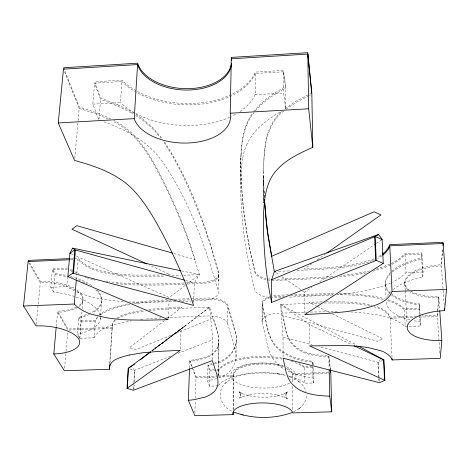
<?xml version="1.0" encoding="UTF-8"?>
<svg xmlns="http://www.w3.org/2000/svg" width="470" height="470" viewBox="0 0 470 470"><rect width="100%" height="100%" fill="white"/><g stroke="black" fill="none" stroke-linecap="round" stroke-linejoin="round"><path stroke-width="0.35" stroke-dasharray="2.35 1.76" d="M263.511 202.664L263.582 171.673M269.856 297.798A18.506 8.084 -0.2 0 0 262.101 304.354L262.101 321.932L267.442 345.274C269.539 355.203 275.35 364.467 284.491 369.291M263.576 172.942L263.594 169.3M268.805 297.346A19.722 8.848 0 0 1 254.746 289.773L250.451 270.996C243.936 242.056 240.851 212.364 240.487 182.718M262.19 303.544L262.101 321.932A18.665 7.92 -0.1 0 1 279.104 313.249L306.804 312.203M240.076 111.543A74.53 44.85 3.1 0 0 255.139 94.705L255.31 73.49L283.504 71.798L285.648 87.949L285.772 108.928L283.61 93.048L283.504 71.798M218.65 377.868C232.403 374.332 239.724 359.397 234.289 346.425L227.55 323.207L227.862 306.505L227.539 305.688A18.371 7.978 1.5 0 0 208.974 299.096L191.784 299.725M214.455 364.003C230.312 360.884 240.875 345.844 234.542 330.245L227.862 306.505M240.758 164.618L240.934 155.993M240.481 184.216L240.869 158.478M263.588 170.569L263.623 166.909M233.073 409.787L233.631 374.426M233.249 409.781L233.778 376.488A29.428 11.292 0.3 0 1 250.111 365.09A29.428 11.292 0.3 0 1 283.739 367.399M191.59 300.976L201.63 300.583A19.581 8.724 1.8 0 0 218.262 291.23L218.662 273.822L211.195 247.584L203.686 225.101L193.299 198.863L181.961 173.589L172.373 155.511L163.02 141.059M148.961 310.464L172.396 308.702L209.602 307.204L217.122 331.227L218.72 338.999L218.08 376.317M218.092 376.253L218.803 344.152M218.462 375.736L218.574 370.66A45.708 17.543 0.3 0 1 281.888 359.068M240.511 181.22L241.169 169.077L242.737 157.744M212.334 359.891L212.828 339.681L209.602 307.204L152.509 350.544M263.623 168.184L263.682 164.5M218.239 385.899L209.414 386.17L207.54 381L207.946 365.648L212.522 364.55M209.414 386.17L209.802 370.942L207.946 365.648M194.909 412.689L195.262 401.31M195.356 398.337L195.996 377.698L189.721 361.318A44.644 18.113 2.1 0 0 195.749 360.549L206.365 357.852A30.703 12.355 1.9 0 0 208.48 356.941L212.123 354.774L214.849 352.341A62.663 25.439 2.5 0 0 217.046 349.369L218.015 347.312A82.644 33.587 3 0 0 218.85 343.688L218.867 340.415M240.875 157.538C240.564 189.61 243.865 221.775 250.622 253.136L254.881 272.312A19.493 8.995 -0.1 0 0 259.276 277.153A19.634 9.065 -0.1 0 0 268.411 279.991A19.487 8.995 -0.1 0 0 276.031 280.373L314.595 278.745A571.508 394.5 -0.9 0 0 325.61 278.07L330.598 277.711M193.669 302.598L194.322 282.887L199.398 274.621L193.446 255.627C185.844 231.305 175.721 207.858 164.647 184.933C152.468 160.587 138.82 134.056 113.258 121.448M189.504 367.816L189.721 361.318M263.676 165.775L263.77 162.068M180.327 348.987L181.079 329.118L209.602 307.204M168.301 318.284L169.083 300.301M240.922 157.062L241.01 154.448M419.622 314.389L419.516 304.971A55.096 24.422 -4 0 1 391.346 294.949M393.214 289.526A55.501 23.899 -3.8 0 1 422.818 277.018L421.69 259.211L421.931 254.094L405.034 254.816L399.847 259.563A58.468 27.906 -2.2 0 1 393.19 263.746L391.904 264.387M263.764 163.349C264.375 144.836 266.749 123.739 282.123 111.173M236.234 341.99L235.993 357.905M350.685 311.957A99.217 39.592 -1.2 0 1 362.652 312.809C377.334 314.788 393.719 316.228 405.216 326.574L420.333 326.033L420.145 315.211M422.818 277.018L423.076 272.007L421.931 254.094M133.527 388.99L133.809 383.984M133.88 382.733L134.579 370.313L131.535 366.459M133.827 390.106L134.109 385.124M134.308 381.564L134.943 370.172M240.993 155.646C241.574 140.982 243.601 125.525 252.484 113.346M263.882 160.905C264.61 142.71 268.346 122.394 284.015 110.885M241.069 154.219C241.727 144.261 242.867 134.144 246.779 124.867M109.692 363.886L112.224 325.763M110.015 362.711L112.23 328.048A45.896 19.094 2.6 0 1 112.324 325.187L113.517 322.373L115.326 320.252M92.843 104.14L120.461 102.536L121.924 81.516L94.564 83.161L92.843 104.14L98.929 120.12L100.556 99.411L94.564 83.161M100.357 318.965L100.568 316.057M100.615 315.329L101.555 302.228M89.594 314.406A52.975 22.76 5.1 0 1 78.754 317.908L77.433 334.293L79.706 338.306L93.935 337.795L95.134 321.48L97.543 317.597M79.706 338.306L81.005 322.009L78.754 317.908M79.841 338.729L81.992 311.651M82.227 308.725L82.979 299.208M442.481 249.564L441.277 264.798A35.456 15.739 -4 0 0 404.77 282.041A35.456 15.739 -4 0 0 438.769 296.458L437.264 315.394L422.019 315.952M439.844 353.041L437.341 316.474L437.799 310.658M437.858 309.93L438.845 297.569A35.473 15.716 -4 0 1 410.281 291.835M444.156 304.965L441.359 265.955L442.623 250.017M76.369 279.145L76.792 274.022M76.857 273.287L78.008 259.387L75.805 259.481M64.625 368.18L65.929 352.8M66.035 351.531L67.639 332.596M74.777 158.302L78.026 121.395M78.09 120.673L79.171 108.376L63.462 69.143M74.501 290.954L66.711 286.612L67.527 277.165M56.259 326.444L57.528 312.28A34.11 14.646 5.1 0 0 81.909 296.112A34.11 14.646 5.1 0 0 40.314 282.588L28.84 262.795M100.181 315.235A53.351 22.26 5 0 0 53.451 291.988L55.049 274.668L52.405 269.851L67.234 269.216M53.451 291.988L50.778 287.27L52.405 269.851M36.202 324.529L38.146 304.73M38.211 304.049L40.314 282.588M218.773 275.626L218.15 280.725L218.662 273.822A19.352 8.871 1.8 0 1 218.127 277.335A19.493 8.936 1.8 0 1 212.317 281.471A19.352 8.871 1.8 0 1 202.141 283.387L187.107 283.998M93.935 337.795C101.256 325.105 118.328 323.918 131.142 320.887M246.544 145.195C253.224 129.597 267.688 119.039 282.041 110.944M380.295 359.356L378.397 362.311L379.049 377.528M253.207 113.669L253.923 112.747M253.677 111.731C262.113 100.921 273.722 93.101 285.637 86.58L283.498 70.412L255.316 72.11A73.749 45.637 3.3 0 1 195.361 103.324A73.749 45.637 3.3 0 1 122.018 80.147L94.676 81.792L100.662 98.06L117.741 104.745M97.531 316.627L95.216 320.417L81.087 320.945L78.837 316.839A52.951 22.795 5.1 0 0 87.332 314.312M255.416 110.914C263.723 101.215 274.509 94.012 285.648 87.949M114.868 319.7L113.252 321.862L112.4 324.124A45.878 19.117 2.6 0 0 112.306 326.997L112.359 327.396L67.944 329.035L57.622 311.199A34.093 14.67 5.1 0 0 76.152 307.227M277.658 373.65C260.597 371.523 240.951 371.459 226.493 382.128C215.483 390.1 220.324 407.337 232.433 411.356M423.076 272.007L406.045 272.706L400.264 277.747L392.556 282.206M98.788 315.305C106.866 308.302 117.864 306.135 127.993 303.843M225.036 383.473L225.723 382.839M225.817 382.745L226.493 382.128M299.455 408.383C303.849 405.111 306.869 399.706 306.358 394.136M284.979 108.74L296.088 101.103L309.066 94.3M286.007 109.287L296.106 102.454L309.09 95.657M293.726 411.843L299.302 408.495M298.609 409.035L300.16 407.831M164.494 320.628L129.415 347.7L135.736 349.68L213.362 318.049L217.88 333.065L218.803 338.429L218.879 342.654A82.608 33.634 3 0 1 218.051 346.284L217.075 348.34A62.633 25.48 2.5 0 1 214.878 351.319L212.146 353.751L208.51 355.925A30.691 12.373 1.9 0 1 206.395 356.836L195.779 359.538A44.627 18.136 2.1 0 1 189.757 360.308L192.888 368.509M167.396 318.39L181.908 307.186L160.634 308.355L146.74 309.648M181.491 270.879L199.398 274.621L186.249 284.638M185.309 285.355L169.2 297.557L75.764 255.88M182.325 327.913L152.345 350.532M164.071 341.719L185.638 325.44L151.781 350.908M151.863 350.896L182.225 328.066M152.145 350.602L162.655 342.8M151.839 350.837L181.079 329.118M311.921 263.641L304.161 269.116L327.373 267.759L342.859 266.243A104.023 52.035 -1.5 0 0 347.265 265.632L360.155 263.165A73.097 35.755 -1.7 0 0 366.641 261.438L374.238 258.776M317.291 259.845L325.052 254.364M116.613 318.19L120.673 315.887L126.571 313.696A61.229 25.216 2.4 0 1 131.87 312.25L142.868 310.165M381.899 255.868L377.692 258.382M304.748 313.155L304.472 292.205L311.71 287.288M319.559 281.965L375.683 243.859M376.288 243.448L381.722 239.765M380.923 255.328L377.639 257.219M117.571 318.566L121.284 316.663L126.506 314.771A61.253 25.174 2.4 0 1 131.806 313.331L142.81 311.252A84.06 34.057 2.1 0 1 145.383 310.893M309.618 94.047L310.723 93.548M309.642 95.41L310.746 94.911M389.9 264.181L378.139 268.587A90.493 44.192 -1.8 0 1 375.8 269.281M390.617 265.027L382.139 268.441L372.833 271.261M390.605 283.099C373.65 290.254 355.208 292.963 336.996 294.62M382.703 360.472L378.397 362.311L319.13 346.707M373.386 260.304L374.285 259.939M170.469 356.26L134.579 370.313L128.839 368.586M177.989 353.322L212.828 339.681M372.469 260.656L366.688 262.595A73.138 35.708 -1.7 0 1 360.196 264.322L347.301 266.784A104.082 51.97 -1.5 0 1 342.894 267.395L323.501 269.181L296.641 270.573M216.711 378.567L207.54 381M214.003 363.14C230.265 359.85 240.734 345.38 234.559 329.188L227.88 305.412A18.395 8.002 1.5 0 0 207.106 298.021L191.825 298.626M212.052 363.68L207.969 364.649L209.832 369.949L214.214 369.808M369.567 270.932L357.047 273.499L341.014 275.661M366.371 272.829L353.011 275.297L337.219 277.165M132.217 303.079L147.298 301.141L168.383 299.619M137.44 303.367L151.716 301.84L171.127 300.571M140.495 319.6L143.238 319.3M146.358 318.995L162.121 317.838M332.936 276.395L329.194 276.683A496.349 325.734 -1 0 1 307.968 277.935L276.025 279.245A19.564 9.048 -0.1 0 1 274.791 279.274M332.648 294.972L287.757 297.21M255.139 94.705L283.61 93.048M166.227 317.597L206.612 315.981A18.53 7.814 1.5 0 1 227.55 323.207M174.235 299.325L189.915 298.697M70.77 258.559L73.702 258.43M74.436 258.394L78.102 258.236A52.199 24.581 3.8 0 0 81.498 261.667L85.922 264.874L91.315 267.688A36.008 16.808 4 0 0 94.323 268.893L101.203 270.978L108.588 272.565A74.383 35.691 3.8 0 0 117.336 273.881L123.228 274.492A99.452 48.622 3.8 0 0 133.392 275.109L162.044 275.003M70.67 259.71L72.874 259.61M67.604 268.065L52.511 268.711L55.154 273.54A52.951 22.795 5.1 0 1 66.811 275.579M168.031 274.797L170.193 274.703L148.925 264.857M171.996 275.761L180.65 275.402M183.535 275.279L199.398 274.621M278.657 271.325L290.889 270.814M50.778 287.27L66.711 286.612M183.888 283.011C159.06 283.956 134.02 285.261 109.322 281.677M186.496 282.905L202.176 282.264A19.429 8.924 1.8 0 0 218.685 272.682C206.265 226.969 190.18 181.355 164.265 141.423M184.499 284.103L164.383 284.867A577.495 383.773 9.2 0 1 153.543 285.09L133.198 284.926L116.019 283.668M288.11 294.831L279.057 295.189A18.524 8.107 -0.2 0 0 272.582 295.977M294.59 294.578L334.881 293.497M179.076 300.224L191.149 299.748M284.879 296.065L277.153 296.411A18.506 8.084 -0.2 0 0 272.459 297.111M290.707 295.836L332.954 294.614M175.815 301.593L149.16 302.269L128.98 301.922M181.549 301.37L190.873 301.006M281.178 297.469L276.055 297.669A19.722 8.848 0 0 1 272.506 297.663M283.081 356.895L282.993 337.19L280.613 304.472L320.458 303.032M81.005 322.009L95.134 321.48M387.409 300.594A55.654 23.5 -1.7 0 1 391.31 301.928A52.475 22.19 -1.8 0 1 400.64 306.716L404.3 309.865L419.311 309.301M416.214 316.169L390.082 317.132L389.936 316.727A46.777 19.752 -1.5 0 0 388.349 313.843L385.664 311.099L381.84 308.643A32.671 13.847 -1.8 0 0 379.507 307.58L375.559 306.199M112.289 328.454L67.85 330.093L57.528 312.28M373.891 306.81L379.56 308.673A32.689 13.824 -1.8 0 1 381.887 309.73L385.717 312.186L388.402 314.929A46.794 19.722 -1.5 0 1 389.983 317.802L390.135 318.214L413.371 317.356M419.181 317.144L437.341 316.474M310.453 312.068L337.325 311.622M217.134 369.708L218.591 369.661A45.684 17.572 0.3 0 1 281.959 358.07M312.115 366.612L304.566 366.859A45.684 17.572 0.3 0 0 299.325 363.474M209.802 370.942L215.284 370.765M216.929 370.713L218.574 370.66M291.277 361.307A45.708 17.543 0.3 0 1 304.584 367.863L313.502 367.569L313.76 382.927L304.783 383.203A45.984 17.126 0.4 0 0 288.386 375.971M217.816 376.012L196.025 376.711L193.152 369.191M218.538 375.988L233.79 375.501A29.416 11.309 0.3 0 1 250.116 364.086A29.416 11.309 0.3 0 1 283.733 366.394M328.618 372.463L292.34 373.627A29.416 11.309 0.3 0 0 286.277 367.517M195.996 377.698L217.792 376.999M218.521 376.975L233.778 376.488M286.283 368.515A29.428 11.292 0.3 0 1 292.352 374.619L330.093 373.415M163.889 276.078L133.327 276.243A99.499 48.557 3.8 0 1 123.158 275.626L117.259 275.015A74.419 35.644 3.8 0 1 108.505 273.699L101.121 272.112L94.241 270.033A36.026 16.785 4 0 1 91.227 268.828L85.834 266.02L81.41 262.818A52.229 24.546 3.7 0 1 78.008 259.387M322.279 301.899L308.849 302.286L316.686 306.146M324.141 302.968L344.475 303.038M325.963 301.84L344.445 301.94A83.349 34.234 -1.2 0 1 354.051 302.51L359.515 303.074A64.402 26.802 -1.4 0 1 367.417 304.278L372.07 305.265M339.176 293.515L355.531 294.149L371.03 295.871A78.279 32.683 -1.4 0 1 376.67 296.852L384.63 298.697M330.387 369.761L328.847 356.712L327.931 356.689A45.396 18.606 -1.2 0 1 321.462 356.331C313.572 355.631 305.471 354.116 298.673 349.821A61.811 25.409 -1.6 0 1 295.601 347.647L291.183 343.206A87.097 35.967 -2.1 0 1 290.084 341.655L287.746 337.025L285.672 330.58L280.613 304.472L357.235 345.438M123.287 301.576C107.377 300.289 91.233 298.068 76.422 291.823M313.76 382.927L312.973 377.815C303.914 376.723 294.796 374.766 286.659 370.495M313.114 364.967L312.72 362.335L304.296 360.989A49.973 20.316 -1.1 0 1 294.39 358.299L288.081 355.643L282.012 352.054A84.001 34.598 -1.7 0 1 278.499 349.298A95.51 39.427 -1.9 0 1 274.104 344.557L271.108 339.552L268.37 332.343L262.178 305.183M279.039 373.891L286.13 375.53M277.288 373.585L279.45 373.961M370.284 305.941L367.458 305.377A64.431 26.761 -1.4 0 0 359.55 304.178L354.086 303.608A83.384 34.181 -1.2 0 0 344.475 303.044M93.307 279.691L95.24 280.161M383.267 299.431L374.226 297.504A83.325 34.616 -1.3 0 0 364.714 296.112A91.192 37.676 -1.3 0 0 356.389 295.319L341.144 294.649A138.01 55.119 -1.1 0 0 337.683 294.614M282.993 337.19L312.045 344.839M92.666 279.533L87.009 277.917M185.832 280.537L194.322 282.887M79.171 108.376L94.212 113.147L108.147 118.892M173.965 253.536L195.091 259.599C187.248 233.443 176.579 208.234 164.706 183.682C152.621 159.53 139.19 133.186 113.963 120.455M388.314 299.795L390.635 300.594A52.346 22.178 -1.8 0 1 400.258 305.4L404.241 308.772L419.246 308.208L419.452 303.867A55.072 24.458 -4 0 1 391.704 294.167M85.188 277.324L86.386 277.729M103.917 121.848C125.496 129.491 146.863 140.806 160.846 159.495C185.127 193.405 200.185 233.108 212.845 272.565L218.262 291.23M290.489 377.028L294.931 379.043L298.485 381.264M289.743 376.74L289.109 376.499L291.159 377.275M71.088 253.794L75.094 255.58M280.613 304.472L309.184 324.435L351.983 344.769M110.838 118.828L97.214 112.888L79.289 107.037L64.408 69.795M317.338 306.469L329.74 312.585M332.355 313.872L382.974 338.829L377.486 341.273L282.899 315.44L285.96 330.61L287.928 336.45L290.078 340.615A87.056 36.02 -2.1 0 0 291.171 342.166L295.589 346.619A61.787 25.445 -1.6 0 0 298.662 348.793C305.453 353.088 313.555 354.609 321.445 355.308A45.373 18.636 -1.2 0 0 327.907 355.667L328.824 355.69L330.451 369.49M74.571 271.736L75.711 272.312A57.716 26.978 4 0 0 79.013 273.828M131.024 112.765L121.284 107.753A136.318 71.605 7 0 0 100.556 99.417M72.374 270.55L69.29 268.681M72.21 271.637L69.337 269.892M300.653 289.602L281.794 276.648M302.562 290.907L304.472 292.205M276.201 272.788L279.456 275.038M298.709 381.429C302.204 383.984 305.054 387.609 306.017 391.892M297.78 380.747L299.431 381.963M142.439 118.769L152.762 127.593L161.698 137.886M154.765 131.036L160.928 138.268M29.681 262.889L40.426 281.465A34.093 14.67 5.1 0 1 74.853 288.598M313.19 364.603L312.703 361.324L305.118 360.137A50.008 20.369 -1.1 0 1 293.815 357.077C283.451 353.411 273.475 346.196 269.815 335.457A318.866 130.965 -6.4 0 1 267.471 327.995L262.184 304.09A18.524 8.107 -0.2 0 1 269.915 296.67M313.455 367.246L313.502 367.569M438.845 297.569L439.72 310.159M419.516 304.971L420.104 314.477M419.669 315.117L420.333 326.033M405.034 254.816L406.045 272.706M404.811 283.58L405.181 290.137M405.216 290.865L407.085 324.359M404.3 309.865L405.216 326.574M264.393 197.471L263.993 189.046M264.316 197.312L263.887 186.191M390.135 318.214L392.027 357.018M385.435 284.356L386.082 298.021M379.108 378.802L379.22 381.358M377.939 362.194L378.75 381.07M263.793 183.318L263.882 187.442M263.788 184.575L263.67 178.706M263.717 182.278L263.594 174.035M328.847 356.712L329.129 369.12M312.72 362.335L312.973 377.815M309.184 324.435L309.489 344.51M304.584 367.863L304.783 383.203M263.617 177.642L263.588 175.298L263.676 202.864M240.781 165.469C241.463 201.089 246.268 236.598 254.887 271.172A19.564 9.048 -0.1 0 0 266.161 278.457M292.352 374.619L292.405 381.711M292.446 386.463L292.634 410.492M263.582 190.315L263.658 202.793M218.521 385.476A45.984 17.126 0.4 0 1 285.225 375.242M420.55 321.797A55.501 23.899 -3.8 0 1 413.3 320.622M409.828 319.835A55.501 23.899 -3.8 0 1 386.299 300.536M387.409 296.588A55.501 23.899 -3.8 0 1 390.846 291.729M390.447 294.173A55.096 24.422 -4 0 1 389.977 274.251M392.327 271.995A55.096 24.422 -4 0 1 421.69 259.211M242.79 157.744A187.947 99.752 -5.2 0 1 246.468 145.189M246.821 124.873A122.159 67.886 -3.5 0 1 253.171 113.664M235.629 114.286A74.53 44.85 3.1 0 1 231.528 116.419M229.707 117.259A74.53 44.85 3.1 0 1 120.461 102.536M255.31 73.49A73.796 45.59 3.3 0 1 195.309 104.669A73.796 45.59 3.3 0 1 121.924 81.516M131.124 112.712A115.561 61.611 6.8 0 1 132.634 113.599M135.736 115.514A115.561 61.611 6.8 0 1 154.671 131.06M100.457 317.896A53.351 22.26 5 0 1 77.433 334.293M95.621 289.708A52.975 22.76 5.1 0 1 92.608 312.885M55.049 274.668A52.975 22.76 5.1 0 1 67.257 276.836M78.613 280.202A52.975 22.76 5.1 0 1 86.991 283.886M129.855 304.572A93.066 37.947 2.2 0 0 125.425 305.435A82.843 33.993 2.3 0 0 118.516 307.104L109.692 309.983L103.388 312.961A51.171 21.32 2.8 0 0 100.069 315.206M134.373 303.814A93.066 37.947 2.2 0 1 137.44 303.367M408.036 290.119A35.473 15.716 -4 0 1 441.359 265.955M107.794 281.442A86.368 41.219 3.8 0 1 106.273 281.201M117.706 104.769A112.289 60.048 6.7 0 1 142.516 118.734M270.403 279.098A19.564 9.048 -0.1 0 1 268.546 278.875M391.087 263.623A59.008 28.229 -2.2 0 0 400.393 257.936L404.97 253.647L421.854 252.925L421.613 258.048A55.072 24.458 -4 0 0 389.906 292.599M97.178 290.019A52.951 22.795 5.1 0 1 90.498 312.95M70.635 276.53A52.951 22.795 5.1 0 1 92.76 286.242M76.968 289.931A34.093 14.67 5.1 0 1 78.108 306.135M286.242 366.718A32.665 12.526 0.3 0 1 292.034 381.652M289.561 383.126A32.665 12.526 0.3 0 1 243.495 385.388A32.665 12.526 0.3 0 1 237.65 367.657A32.665 12.526 0.3 0 1 283.88 365.895M240.628 394.536L240.57 395.323L240.417 393.584L240.558 394.377L239.488 391.792L240.393 393.431L239.488 391.892L240.282 392.709L239.647 392.08L243.225 394.048L242.579 393.778L249.159 395.799L248.701 395.693C258.159 397.708 268.041 397.749 277.529 395.916L277.077 396.01L283.733 394.095L283.087 394.353L287.323 391.921L286.136 393.649L287.053 392.015L285.942 394.594L286.077 393.801L285.919 395.54L285.848 394.753L286.735 398.302L286.242 397.497L287.37 399.03L286.635 398.207L287.311 398.854L283.945 396.868L284.638 397.144L276.66 394.777L277.112 394.876C268.065 393.126 258.688 393.085 249.611 394.665L250.058 394.571L242.009 396.815L242.702 396.551L239.165 398.554L240.188 397.273L239.7 398.078L240.628 394.536M286.389 392.72L285.719 393.149L286.43 392.738"/><path stroke-width="0.7" d="M275.273 272.148L274.345 271.501L378.556 234.477L382.139 239.477L383.267 263.341L376.247 260.404L271.654 302.416L271.66 279.726L274.345 271.501L267.718 234.183L265.785 217.587L264.551 200.232M189.475 368.539L188.4 400.299L194.815 415.703L233.173 414.611L233.214 412.196M231.522 64.167A47.494 29.31 3.2 0 1 187.189 90.04A47.494 29.31 3.2 0 1 137.587 64.572L63.462 69.143L58.245 122.946L134.197 118.652A48.692 28.077 3 0 0 189.533 142.939A48.692 28.077 3 0 0 230.23 113.217L231.275 58.797L307.791 54.079L311.851 94.411L312.803 147.38C296.928 154.278 279.679 162.532 270.879 178.271C264.68 190.374 263.958 204.35 263.423 217.686C263.3 246.098 265.603 274.621 271.654 302.416M188.4 400.299A45.378 17.049 2 0 0 194.521 399.582L205.302 397.056A31.202 11.627 1.8 0 0 207.452 396.204L211.148 394.166L213.915 391.886A63.697 23.952 2.4 0 0 216.141 389.089L217.122 387.157A84.013 31.625 2.8 0 0 217.963 383.743L217.886 379.772L216.94 374.725L212.317 360.59L133.457 390.247L127.023 388.379L128.198 368.392L150.664 351.707M127.27 388.208L128.445 368.21M134.197 118.652L137.587 64.572M56.142 327.743L53.792 353.957L64.408 370.76L109.581 369.273L109.921 364.168M442.94 243.766L443.057 242.314L389.701 244.641A53.21 25.586 -1.8 0 1 387.962 248.401L385.717 251.315L382.715 254.053M442.969 245.669L443.145 243.495L389.759 245.822A53.233 25.55 -1.8 0 1 388.014 249.576L385.776 252.49L382.768 255.222M180.774 270.732L72.592 248.131L69.895 253.26L67.874 276.566L168.242 319.682L146.382 320.176L130.748 320.017A101.491 46.031 3.6 0 1 120.391 319.43L114.375 318.842A75.882 33.764 3.5 0 1 105.456 317.591L90.904 314.107A36.719 15.88 3.7 0 1 87.831 312.967L82.321 310.3L77.791 307.268A53.233 23.236 3.5 0 1 74.307 304.02L76.31 279.873M67.874 276.566L72.832 273.217L74.812 249.817L72.592 248.131M73.461 273.387L75.435 249.987M439.767 310.823L441.835 340.521L440.208 358.357L392.174 359.944L392.021 359.556A47.599 18.594 -1.3 0 0 390.423 356.842L387.697 354.257L383.808 351.936A33.253 13.037 -1.6 0 0 381.44 350.931L369.138 347.806A65.524 25.216 -1.2 0 0 361.095 346.666L355.531 346.126A84.782 32.195 -1 0 0 345.755 345.579L309.513 345.861L384.86 380.353L383.931 359.95L358.522 346.126M441.835 340.521A36.131 14.852 -3.6 0 1 407.273 326.873A36.131 14.852 -3.6 0 1 444.561 310.647L446.5 289.391L443.145 243.495M53.792 353.957A34.715 13.824 4.8 0 0 78.502 338.723A34.715 13.824 4.8 0 0 36.067 325.91L23.5 306.017L28.124 261.561L69.936 259.74M134.449 364.25L128.198 368.392M140.277 359.826L144.355 356.73M145.518 355.849L150.183 352.312M127.023 388.379L180.274 350.326L158.625 351.401L144.484 352.6A85.44 32.06 2 0 0 140.548 353.088L129.362 355.038M326.844 253.101L380.982 214.878L374.102 211.788L271.672 256.303L267.301 229.871L264.722 202.975M381.722 239.765L382.139 239.477L375.189 236.463L271.66 279.726M383.267 263.341L304.766 314.565L328.43 313.308L344.222 311.898A106.208 49.309 -1.3 0 0 348.711 311.322L361.859 309.007A74.595 33.846 -1.5 0 0 368.48 307.38C376.488 305.083 385.23 302.198 390.259 295.084A54.279 24.205 -1.6 0 0 392.051 291.529L389.759 245.822M378.556 234.477L375.189 236.463L376.247 260.404M384.86 380.353L379.272 382.639L283.087 358.222L286.189 372.498L288.192 377.998L290.372 381.916A88.577 33.893 -1.8 0 0 291.488 383.379L295.971 387.568A62.851 23.935 -1.4 0 0 299.102 389.612C306.099 393.707 314.277 395.088 322.25 395.764A46.154 17.525 -1 0 0 328.818 396.104L329.752 396.128L331.726 411.814L292.657 412.924A29.886 10.61 0.4 0 0 259.981 402.954A29.886 10.61 0.4 0 0 233.173 414.611M291.823 412.66C273.487 419.193 252.537 419.04 234.313 412.208M230.23 113.217L308.69 108.782L312.803 147.38M70.036 258.588L28.247 260.409L28.964 261.649M274.345 271.501L275.778 271.443M23.5 306.017L74.307 304.02M392.051 291.529L446.5 289.391M242.773 414.957L243.26 415.081M241.216 414.564L241.745 414.699M72.832 273.217L193.575 305.441C183.846 275.855 170.393 247.596 155.171 220.471C147.251 207.252 138.75 193.928 126.794 183.952C111.778 171.75 93.007 165.469 74.583 160.47L58.245 122.946M184.416 280.144L74.812 249.817L69.895 253.26L70.424 253.495M172.555 253.13L76.851 225.676L71.975 229.219L146.928 263.934M353.957 345.703L383.931 359.95M64.137 69.119L63.591 67.762L137.675 63.186A47.458 29.34 3.3 0 0 186.678 88.677A47.458 29.34 3.3 0 0 231.463 63.474M109.581 369.273L109.522 368.891A46.671 17.989 2.4 0 1 109.604 366.195C111.443 360.026 118.534 358.128 123.974 356.389A62.281 23.712 2.2 0 1 129.362 355.038M330.539 370.213L330.792 372.393M330.387 369.761L330.815 373.392L331.726 411.814M311.827 93.054L307.768 52.681L231.305 57.405A47.458 29.34 3.3 0 1 231.51 58.727M444.409 308.514L444.561 310.647M264.428 199.398L264.545 201.466M392.103 358.481L392.174 359.944M382.327 252.778L382.398 254.223M383.585 359.779L384.507 380.189M374.637 236.698L375.689 260.627M329.147 369.849L329.752 396.128M307.791 54.079L308.69 108.782M231.275 58.797A47.494 29.31 3.2 0 1 231.487 60.125"/></g></svg>
